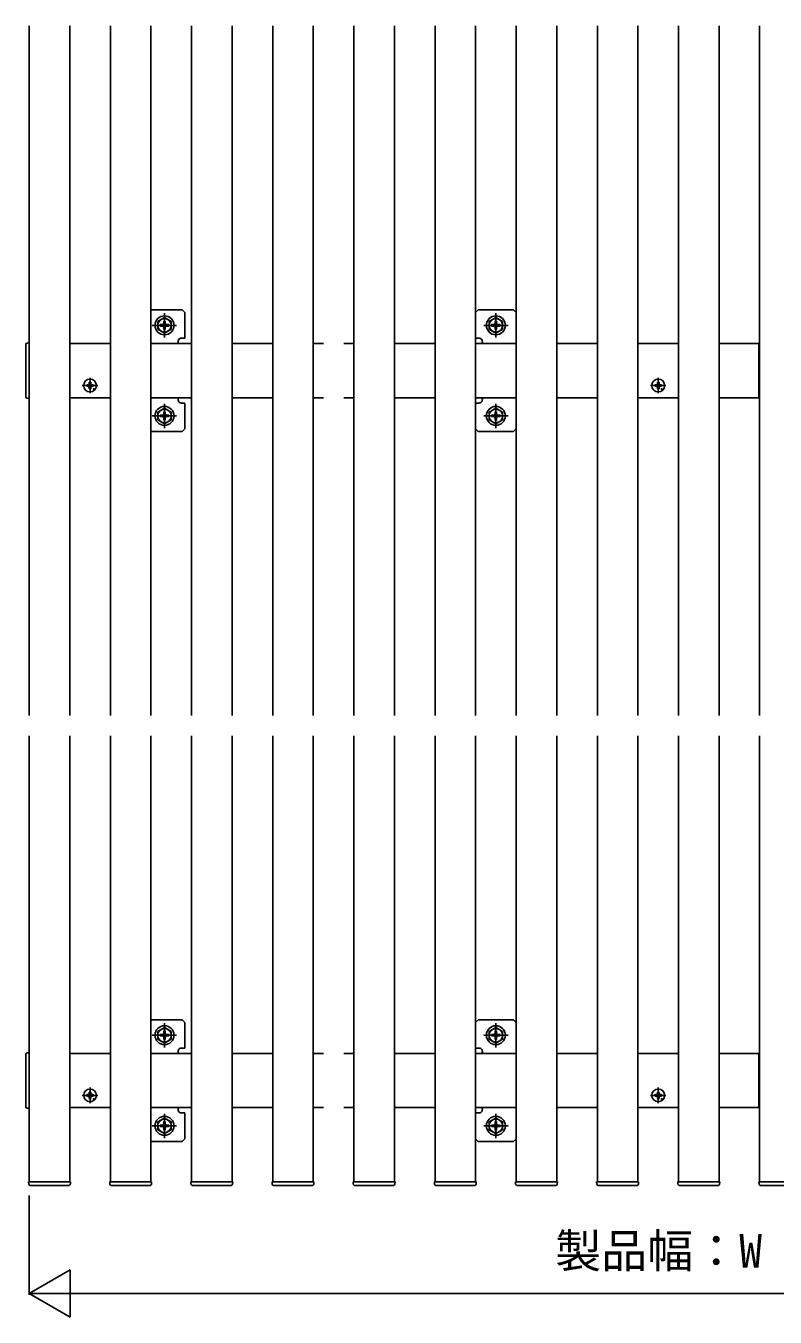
# Model space of a CAD drawing. Units: millimetres, scale not verified. Extents: x -1750 to 1750, y -2608 to 2592.
# Drawn here: x -128 to 426, y 389 to 1344 of the extents above; entities that cross this region are included whole.
import ezdxf
from ezdxf.enums import TextEntityAlignment as Align

# ---------------------------------------------------------------- set-up
doc = ezdxf.new("R2010")
doc.units = ezdxf.units.MM
doc.header["$LTSCALE"] = 14
for name, color, linetype in [('0-4_YKK_12', 2, 'Continuous'), ('0-5_YKK_13', 4, 'Continuous'), ('0-6_YKK_D', 6, 'Continuous')]:
    doc.layers.add(name, color=color, linetype=linetype)
doc.styles.add('ＭＳ ゴシック', font='')
doc.styles.get('ＭＳ ゴシック').set_extended_font_data('MS Gothic')

msp = doc.modelspace()

# ---------------------------------------------------------------- linework, layer by layer
at = {"layer": '0-4_YKK_12'}
for p, q in [((-125, 834), (-125, 1344)), ((-95, 834), (-95, 1344)), ((-65, 834), (-65, 1344)), ((-35, 834), (-35, 1344)), ((-5, 834), (-5, 1344)), ((25, 834), (25, 1344)), ((55, 834), (55, 1344)), ((85, 834), (85, 1344)), ((115, 834), (115, 1344)), ((145, 834), (145, 1344)), ((175, 834), (175, 1344)), ((205, 834), (205, 1344)), ((235, 834), (235, 1344)), ((265, 834), (265, 1344)), ((295, 834), (295, 1344)), ((325, 834), (325, 1344)), ((355, 834), (355, 1344)), ((385, 834), (385, 1344)), ((415, 834), (415, 1344)), ((-95, 1109), (-65, 1109)), ((-35, 1109), (-5, 1109)), ((25, 1109), (55, 1109)), ((85, 1109), (92.5, 1109)), ((107.5, 1109), (115, 1109)), ((145, 1109), (175, 1109)), ((205, 1109), (235, 1109)), ((265, 1109), (295, 1109)), ((325, 1109), (355, 1109)), ((385, 1109), (415, 1109)), ((414.4, 1109), (414.4, 1069)), ((-95, 1069), (-65, 1069)), ((-35, 1069), (-5, 1069)), ((25, 1069), (55, 1069)), ((85, 1069), (92.5, 1069)), ((107.5, 1069), (115, 1069)), ((145, 1069), (175, 1069)), ((205, 1069), (235, 1069)), ((265, 1069), (295, 1069)), ((325, 1069), (355, 1069)), ((385, 1069), (415, 1069)), ((-125, 489), (-125, 819)), ((-65, 489), (-65, 819)), ((-5, 489), (-5, 819)), ((55, 489), (55, 819)), ((115, 489), (115, 819)), ((175, 489), (175, 819)), ((235, 489), (235, 819)), ((295, 489), (295, 819)), ((355, 489), (355, 819)), ((415, 489), (415, 819)), ((-95, 584), (-65, 584)), ((-35, 584), (-5, 584)), ((25, 584), (55, 584)), ((85, 584), (92.5, 584)), ((107.5, 584), (115, 584)), ((145, 584), (175, 584)), ((205, 584), (235, 584)), ((265, 584), (295, 584)), ((325, 584), (355, 584)), ((385, 584), (415, 584)), ((414.4, 584), (414.4, 544)), ((-95, 544), (-65, 544)), ((-35, 544), (-5, 544)), ((25, 544), (55, 544)), ((85, 544), (92.5, 544)), ((107.5, 544), (115, 544)), ((145, 544), (175, 544)), ((205, 544), (235, 544)), ((265, 544), (295, 544)), ((325, 544), (355, 544)), ((385, 544), (415, 544))]:
    msp.add_line(p, q, dxfattribs=at)
for points in [[(-125, 489), (-95, 489), (-95, 819)], [(-65, 489), (-35, 489), (-35, 819)], [(-5, 489), (25, 489), (25, 819)], [(55, 489), (85, 489), (85, 819)], [(115, 489), (145, 489), (145, 819)], [(175, 489), (205, 489), (205, 819)], [(235, 489), (265, 489), (265, 819)], [(295, 489), (325, 489), (325, 819)], [(355, 489), (385, 489), (385, 819)], [(415, 489), (445, 489), (445, 819)]]:
    msp.add_lwpolyline(points, dxfattribs=at)
at = {"layer": '0-5_YKK_13'}
for p, q in [((-25, 1128.25), (-30, 1125.36)), ((-25, 1131.5), (-25, 1113.5)), ((-25, 1128.25), (-20, 1125.36)), ((220, 1128.25), (215, 1125.36)), ((220, 1131.5), (220, 1113.5)), ((220, 1128.25), (225, 1125.36)), ((-34, 1122.5), (-16, 1122.5)), ((-30, 1119.64), (-30, 1125.36)), ((-25, 1116.75), (-30, 1119.64)), ((-28.15, 1123), (-26.5, 1123)), ((-28.15, 1122), (-28.15, 1123)), ((-28.15, 1122), (-26.5, 1122)), ((-25.5, 1124), (-25.5, 1125.65)), ((-25.5, 1125.65), (-24.5, 1125.65)), ((-25.5, 1119.35), (-25.5, 1121)), ((-24.5, 1119.35), (-25.5, 1119.35)), ((-25, 1116.75), (-20, 1119.64)), ((-24.5, 1124), (-24.5, 1125.65)), ((-24.5, 1119.35), (-24.5, 1121)), ((-23.5, 1123), (-21.85, 1123)), ((-23.5, 1122), (-21.85, 1122)), ((-21.85, 1123), (-21.85, 1122)), ((-20, 1125.36), (-20, 1119.64)), ((229, 1122.5), (211, 1122.5)), ((215, 1125.36), (215, 1119.64)), ((220, 1116.75), (215, 1119.64)), ((216.85, 1123), (216.85, 1122)), ((218.5, 1123), (216.85, 1123)), ((218.5, 1122), (216.85, 1122)), ((219.5, 1124), (219.5, 1125.65)), ((220.5, 1125.65), (219.5, 1125.65)), ((219.5, 1119.35), (219.5, 1121)), ((219.5, 1119.35), (220.5, 1119.35)), ((220, 1116.75), (225, 1119.64)), ((220.5, 1124), (220.5, 1125.65)), ((220.5, 1119.35), (220.5, 1121)), ((223.15, 1123), (221.5, 1123)), ((223.15, 1122), (221.5, 1122)), ((223.15, 1122), (223.15, 1123)), ((225, 1119.64), (225, 1125.36)), ((-127.5, 1069.59), (-127.5, 1108.41)), ((-125, 1108.5), (-125, 1069.5)), ((-12.5, 1113), (-10, 1113)), ((207.5, 1113), (205, 1113)), ((-80.61, 1079.34), (-80.73, 1078.73)), ((-80.59, 1080.38), (-80.61, 1079.34)), ((-80, 1083.73), (-80, 1072.26)), ((-79.41, 1080.38), (-79.39, 1079.34)), ((-79.39, 1079.34), (-79.27, 1078.73)), ((339.39, 1079.34), (339.27, 1078.73)), ((339.41, 1080.38), (339.39, 1079.34)), ((340, 1083.73), (340, 1072.26)), ((340.59, 1080.38), (340.61, 1079.34)), ((340.61, 1079.34), (340.73, 1078.73)), ((-74.27, 1078), (-85.74, 1078)), ((-82.38, 1078.59), (-81.34, 1078.61)), ((-82.37, 1077.41), (-81.34, 1077.39)), ((-81.34, 1078.61), (-80.73, 1078.73)), ((-81.34, 1077.39), (-80.73, 1077.27)), ((-80.61, 1076.66), (-80.73, 1077.27)), ((-80.59, 1075.62), (-80.61, 1076.66)), ((-79.41, 1075.62), (-79.39, 1076.66)), ((-79.39, 1076.66), (-79.27, 1077.27)), ((-78.66, 1078.61), (-79.27, 1078.73)), ((-78.66, 1077.39), (-79.27, 1077.27)), ((-77.62, 1078.59), (-78.66, 1078.61)), ((-77.62, 1077.41), (-78.66, 1077.39)), ((345.73, 1078), (334.26, 1078)), ((337.62, 1078.59), (338.66, 1078.61)), ((337.63, 1077.41), (338.66, 1077.39)), ((338.66, 1078.61), (339.27, 1078.73)), ((338.66, 1077.39), (339.27, 1077.27)), ((339.39, 1076.66), (339.27, 1077.27)), ((339.41, 1075.62), (339.39, 1076.66)), ((340.59, 1075.62), (340.61, 1076.66)), ((340.61, 1076.66), (340.73, 1077.27)), ((341.34, 1078.61), (340.73, 1078.73)), ((341.34, 1077.39), (340.73, 1077.27)), ((342.38, 1078.59), (341.34, 1078.61)), ((342.38, 1077.41), (341.34, 1077.39)), ((-125, 1068.5), (-126.56, 1068.6)), ((-125, 1069.5), (-125, 1068.5)), ((-25, 1061.25), (-30, 1058.36)), ((-25, 1064.5), (-25, 1046.5)), ((-25, 1061.25), (-20, 1058.36)), ((-12.5, 1065), (-10, 1065)), ((-10, 1046), (-10, 1065)), ((207.5, 1065), (205, 1065)), ((205, 1046), (205, 1065)), ((220, 1061.25), (215, 1058.36)), ((220, 1064.5), (220, 1046.5)), ((220, 1061.25), (225, 1058.36)), ((-34, 1055.5), (-16, 1055.5)), ((-30, 1052.64), (-30, 1058.36)), ((-25, 1049.75), (-30, 1052.64)), ((-28.15, 1056), (-26.5, 1056)), ((-28.15, 1055), (-28.15, 1056)), ((-28.15, 1055), (-26.5, 1055)), ((-25.5, 1057), (-25.5, 1058.65)), ((-25.5, 1058.65), (-24.5, 1058.65)), ((-25.5, 1052.35), (-25.5, 1054)), ((-24.5, 1052.35), (-25.5, 1052.35)), ((-25, 1049.75), (-20, 1052.64)), ((-24.5, 1057), (-24.5, 1058.65)), ((-24.5, 1052.35), (-24.5, 1054)), ((-23.5, 1056), (-21.85, 1056)), ((-23.5, 1055), (-21.85, 1055)), ((-21.85, 1056), (-21.85, 1055)), ((-20, 1058.36), (-20, 1052.64)), ((229, 1055.5), (211, 1055.5)), ((215, 1058.36), (215, 1052.64)), ((220, 1049.75), (215, 1052.64)), ((216.85, 1056), (216.85, 1055)), ((218.5, 1056), (216.85, 1056)), ((218.5, 1055), (216.85, 1055)), ((219.5, 1057), (219.5, 1058.65)), ((220.5, 1058.65), (219.5, 1058.65)), ((219.5, 1052.35), (219.5, 1054)), ((219.5, 1052.35), (220.5, 1052.35)), ((220, 1049.75), (225, 1052.64)), ((220.5, 1057), (220.5, 1058.65)), ((220.5, 1052.35), (220.5, 1054)), ((223.15, 1056), (221.5, 1056)), ((223.15, 1055), (221.5, 1055)), ((223.15, 1055), (223.15, 1056)), ((225, 1052.64), (225, 1058.36)), ((-35, 1044), (-12, 1044)), ((-12, 1044), (-10, 1046)), ((207, 1044), (205, 1046)), ((-25, 603.25), (-30, 600.36)), ((-25, 606.5), (-25, 588.5)), ((-25, 603.25), (-20, 600.36)), ((220, 603.25), (215, 600.36)), ((220, 606.5), (220, 588.5)), ((220, 603.25), (225, 600.36)), ((-34, 597.5), (-16, 597.5)), ((-30, 594.64), (-30, 600.36)), ((-25, 591.75), (-30, 594.64)), ((-28.15, 598), (-26.5, 598)), ((-28.15, 597), (-28.15, 598)), ((-28.15, 597), (-26.5, 597)), ((-25.5, 599), (-25.5, 600.65)), ((-25.5, 600.65), (-24.5, 600.65)), ((-25.5, 594.35), (-25.5, 596)), ((-24.5, 594.35), (-25.5, 594.35)), ((-25, 591.75), (-20, 594.64)), ((-24.5, 599), (-24.5, 600.65)), ((-24.5, 594.35), (-24.5, 596)), ((-23.5, 598), (-21.85, 598)), ((-23.5, 597), (-21.85, 597)), ((-21.85, 598), (-21.85, 597)), ((-20, 600.36), (-20, 594.64)), ((229, 597.5), (211, 597.5)), ((215, 600.36), (215, 594.64)), ((220, 591.75), (215, 594.64)), ((216.85, 598), (216.85, 597)), ((218.5, 598), (216.85, 598)), ((218.5, 597), (216.85, 597)), ((219.5, 599), (219.5, 600.65)), ((220.5, 600.65), (219.5, 600.65)), ((219.5, 594.35), (219.5, 596)), ((219.5, 594.35), (220.5, 594.35)), ((220, 591.75), (225, 594.64)), ((220.5, 599), (220.5, 600.65)), ((220.5, 594.35), (220.5, 596)), ((223.15, 598), (221.5, 598)), ((223.15, 597), (221.5, 597)), ((223.15, 597), (223.15, 598)), ((225, 594.64), (225, 600.36)), ((-127.5, 544.59), (-127.5, 583.41)), ((-125, 583.5), (-125, 544.5)), ((-12.5, 588), (-10, 588)), ((207.5, 588), (205, 588)), ((-80.61, 554.34), (-80.73, 553.73)), ((-80.59, 555.38), (-80.61, 554.34)), ((-80, 558.73), (-80, 547.26)), ((-79.41, 555.38), (-79.39, 554.34)), ((-79.39, 554.34), (-79.27, 553.73)), ((339.39, 554.34), (339.27, 553.73)), ((339.41, 555.38), (339.39, 554.34)), ((340, 558.73), (340, 547.26)), ((340.59, 555.38), (340.61, 554.34)), ((340.61, 554.34), (340.73, 553.73)), ((-125, 544.5), (-125, 543.5)), ((-74.27, 553), (-85.74, 553)), ((-82.38, 553.59), (-81.34, 553.61)), ((-82.37, 552.41), (-81.34, 552.39)), ((-81.34, 553.61), (-80.73, 553.73)), ((-81.34, 552.39), (-80.73, 552.27)), ((-80.61, 551.66), (-80.73, 552.27)), ((-80.59, 550.62), (-80.61, 551.66)), ((-79.41, 550.62), (-79.39, 551.66)), ((-79.39, 551.66), (-79.27, 552.27)), ((-78.66, 553.61), (-79.27, 553.73)), ((-78.66, 552.39), (-79.27, 552.27)), ((-77.62, 553.59), (-78.66, 553.61)), ((-77.62, 552.41), (-78.66, 552.39)), ((345.73, 553), (334.26, 553)), ((337.62, 553.59), (338.66, 553.61)), ((337.63, 552.41), (338.66, 552.39)), ((338.66, 553.61), (339.27, 553.73)), ((338.66, 552.39), (339.27, 552.27)), ((339.39, 551.66), (339.27, 552.27)), ((339.41, 550.62), (339.39, 551.66)), ((340.59, 550.62), (340.61, 551.66)), ((340.61, 551.66), (340.73, 552.27)), ((341.34, 553.61), (340.73, 553.73)), ((341.34, 552.39), (340.73, 552.27)), ((342.38, 553.59), (341.34, 553.61)), ((342.38, 552.41), (341.34, 552.39)), ((-125, 543.5), (-126.56, 543.6)), ((-25, 536.25), (-30, 533.36)), ((-25, 539.5), (-25, 521.5)), ((-25, 536.25), (-20, 533.36)), ((-12.5, 540), (-10, 540)), ((-10, 521), (-10, 540)), ((207.5, 540), (205, 540)), ((205, 521), (205, 540)), ((220, 536.25), (215, 533.36)), ((220, 539.5), (220, 521.5)), ((220, 536.25), (225, 533.36)), ((-34, 530.5), (-16, 530.5)), ((-30, 527.64), (-30, 533.36)), ((-25, 524.75), (-30, 527.64)), ((-28.15, 531), (-26.5, 531)), ((-28.15, 530), (-28.15, 531)), ((-28.15, 530), (-26.5, 530)), ((-25.5, 532), (-25.5, 533.65)), ((-25.5, 533.65), (-24.5, 533.65)), ((-25.5, 527.35), (-25.5, 529)), ((-24.5, 527.35), (-25.5, 527.35)), ((-25, 524.75), (-20, 527.64)), ((-24.5, 532), (-24.5, 533.65)), ((-24.5, 527.35), (-24.5, 529)), ((-23.5, 531), (-21.85, 531)), ((-23.5, 530), (-21.85, 530)), ((-21.85, 531), (-21.85, 530)), ((-20, 533.36), (-20, 527.64)), ((229, 530.5), (211, 530.5)), ((215, 533.36), (215, 527.64)), ((220, 524.75), (215, 527.64)), ((216.85, 531), (216.85, 530)), ((218.5, 531), (216.85, 531)), ((218.5, 530), (216.85, 530)), ((219.5, 532), (219.5, 533.65)), ((220.5, 533.65), (219.5, 533.65)), ((219.5, 527.35), (219.5, 529)), ((219.5, 527.35), (220.5, 527.35)), ((220, 524.75), (225, 527.64)), ((220.5, 532), (220.5, 533.65)), ((220.5, 527.35), (220.5, 529)), ((223.15, 531), (221.5, 531)), ((223.15, 530), (221.5, 530)), ((223.15, 530), (223.15, 531)), ((225, 527.64), (225, 533.36)), ((-35, 519), (-12, 519)), ((-12, 519), (-10, 521)), ((207, 519), (205, 521)), ((-95.3, 489), (-124.7, 489)), ((-95.3, 489), (-94.5, 489)), ((-94.5, 489), (-94.6, 487.44)), ((-35.3, 489), (-64.7, 489)), ((-35.3, 489), (-34.5, 489)), ((-34.5, 489), (-34.6, 487.44)), ((24.7, 489), (-4.7, 489)), ((24.7, 489), (25.5, 489)), ((25.5, 489), (25.4, 487.44)), ((84.7, 489), (55.3, 489)), ((84.7, 489), (85.5, 489)), ((85.5, 489), (85.4, 487.44)), ((144.7, 489), (115.3, 489)), ((144.7, 489), (145.5, 489)), ((145.5, 489), (145.4, 487.44)), ((204.7, 489), (175.3, 489)), ((204.7, 489), (205.5, 489)), ((205.5, 489), (205.4, 487.44)), ((264.7, 489), (235.3, 489)), ((264.7, 489), (265.5, 489)), ((265.5, 489), (265.4, 487.44)), ((324.7, 489), (295.3, 489)), ((324.7, 489), (325.5, 489)), ((325.5, 489), (325.4, 487.44)), ((384.7, 489), (355.3, 489)), ((384.7, 489), (385.5, 489)), ((385.5, 489), (385.4, 487.44)), ((444.7, 489), (415.3, 489)), ((-95.59, 486.5), (-124.41, 486.5)), ((-35.59, 486.5), (-64.41, 486.5)), ((24.41, 486.5), (-4.41, 486.5)), ((84.41, 486.5), (55.59, 486.5)), ((144.41, 486.5), (115.59, 486.5)), ((204.41, 486.5), (175.59, 486.5)), ((264.41, 486.5), (235.59, 486.5)), ((324.41, 486.5), (295.59, 486.5)), ((384.41, 486.5), (355.59, 486.5)), ((444.41, 486.5), (415.59, 486.5))]:
    msp.add_line(p, q, dxfattribs=at)
for points in [[(-10, 1113), (-10, 1132), (-12, 1134), (-35, 1134)], [(205, 1113), (205, 1132), (207, 1134), (230, 1134), (233, 1134), (235, 1132)], [(-126.56, 1109.4), (-125, 1109.5), (-125, 1108.5)], [(235, 1046), (233, 1044), (230, 1044), (207, 1044)], [(-10, 588), (-10, 607), (-12, 609), (-35, 609)], [(205, 588), (205, 607), (207, 609), (230, 609), (233, 609), (235, 607)], [(-126.56, 584.4), (-125, 584.5), (-125, 583.5)], [(235, 521), (233, 519), (230, 519), (207, 519)], [(-125.4, 487.44), (-125.5, 489), (-124.7, 489)], [(-65.4, 487.44), (-65.5, 489), (-64.7, 489)], [(-5.4, 487.44), (-5.5, 489), (-4.7, 489)], [(54.6, 487.44), (54.5, 489), (55.3, 489)], [(114.6, 487.44), (114.5, 489), (115.3, 489)], [(174.6, 487.44), (174.5, 489), (175.3, 489)], [(234.6, 487.44), (234.5, 489), (235.3, 489)], [(294.6, 487.44), (294.5, 489), (295.3, 489)], [(354.6, 487.44), (354.5, 489), (355.3, 489)], [(414.6, 487.44), (414.5, 489), (415.3, 489)]]:
    msp.add_lwpolyline(points, dxfattribs=at)
for centre, radius in [((-25, 1122.5), 7), ((-25, 1122.5), 5), ((220, 1122.5), 7), ((220, 1122.5), 5), ((-80, 1078), 4.74), ((340, 1078), 4.74), ((-77.36, 1075.36), 0.3), ((342.64, 1075.36), 0.3), ((-25, 1055.5), 7), ((-25, 1055.5), 5), ((220, 1055.5), 7), ((220, 1055.5), 5), ((-25, 597.5), 7), ((-25, 597.5), 5), ((220, 597.5), 7), ((220, 597.5), 5), ((-80, 553), 4.74), ((340, 553), 4.74), ((-77.36, 550.36), 0.3), ((342.64, 550.36), 0.3), ((-25, 530.5), 7), ((-25, 530.5), 5), ((220, 530.5), 7), ((220, 530.5), 5)]:
    msp.add_circle(centre, radius, dxfattribs=at)
for centre, radius, start, end in [((-26.5, 1124), 1, 270, 0), ((-26.5, 1121), 1, 0, 90), ((-23.5, 1124), 1, 180, 270), ((-23.5, 1121), 1, 90, 180), ((218.5, 1124), 1, 270, 0), ((218.5, 1121), 1, 0, 90), ((221.5, 1124), 1, 180, 270), ((221.5, 1121), 1, 90, 180), ((-126.5, 1108.41), 1, 93.5, 180), ((-12.5, 1110.5), 2.5, 90, 216.84319), ((207.5, 1110.5), 2.5, 323.15681, 90), ((-80, 1078), 2.45, 75.9892, 104.0108), ((340, 1078), 2.45, 75.9892, 104.0108), ((-80, 1078), 2.45, 165.9892, 194.0108), ((-80, 1078), 2.45, 255.9892, 284.0108), ((-80, 1078), 2.45, 345.9892, 14.0108), ((340, 1078), 2.45, 165.9892, 194.0108), ((340, 1078), 2.45, 255.9892, 284.0108), ((340, 1078), 2.45, 345.9892, 14.0108), ((-126.5, 1069.59), 1, 180, 266.5), ((-12.5, 1067.5), 2.5, 143.10338, 270), ((207.5, 1067.5), 2.5, 270, 36.89662), ((-26.5, 1057), 1, 270, 0), ((-26.5, 1054), 1, 0, 90), ((-23.5, 1057), 1, 180, 270), ((-23.5, 1054), 1, 90, 180), ((218.5, 1057), 1, 270, 0), ((218.5, 1054), 1, 0, 90), ((221.5, 1057), 1, 180, 270), ((221.5, 1054), 1, 90, 180), ((-26.5, 599), 1, 270, 0), ((-26.5, 596), 1, 0, 90), ((-23.5, 599), 1, 180, 270), ((-23.5, 596), 1, 90, 180), ((218.5, 599), 1, 270, 0), ((218.5, 596), 1, 0, 90), ((221.5, 599), 1, 180, 270), ((221.5, 596), 1, 90, 180), ((-126.5, 583.41), 1, 93.5, 180), ((-12.5, 585.5), 2.5, 90, 216.84319), ((207.5, 585.5), 2.5, 323.15681, 90), ((-80, 553), 2.45, 75.9892, 104.0108), ((340, 553), 2.45, 75.9892, 104.0108), ((-126.5, 544.59), 1, 180, 266.5), ((-80, 553), 2.45, 165.9892, 194.0108), ((-80, 553), 2.45, 255.9892, 284.0108), ((-80, 553), 2.45, 345.9892, 14.0108), ((340, 553), 2.45, 165.9892, 194.0108), ((340, 553), 2.45, 255.9892, 284.0108), ((340, 553), 2.45, 345.9892, 14.0108), ((-12.5, 542.5), 2.5, 143.10338, 270), ((207.5, 542.5), 2.5, 270, 36.89662), ((-26.5, 532), 1, 270, 0), ((-26.5, 529), 1, 0, 90), ((-23.5, 532), 1, 180, 270), ((-23.5, 529), 1, 90, 180), ((218.5, 532), 1, 270, 0), ((218.5, 529), 1, 0, 90), ((221.5, 532), 1, 180, 270), ((221.5, 529), 1, 90, 180), ((-124.41, 487.5), 1, 183.5, 270), ((-95.59, 487.5), 1, 270, 356.5), ((-64.41, 487.5), 1, 183.5, 270), ((-35.59, 487.5), 1, 270, 356.5), ((-4.41, 487.5), 1, 183.5, 270), ((24.41, 487.5), 1, 270, 356.5), ((55.59, 487.5), 1, 183.5, 270), ((84.41, 487.5), 1, 270, 356.5), ((115.59, 487.5), 1, 183.5, 270), ((144.41, 487.5), 1, 270, 356.5), ((175.59, 487.5), 1, 183.5, 270), ((204.41, 487.5), 1, 270, 356.5), ((235.59, 487.5), 1, 183.5, 270), ((264.41, 487.5), 1, 270, 356.5), ((295.59, 487.5), 1, 183.5, 270), ((324.41, 487.5), 1, 270, 356.5), ((355.59, 487.5), 1, 183.5, 270), ((384.41, 487.5), 1, 270, 356.5), ((415.59, 487.5), 1, 183.5, 270)]:
    msp.add_arc(centre, radius, start, end, dxfattribs=at)
at = {"layer": '0-6_YKK_D'}
for p, q in [((-125, 479), (-125, 405.5)), ((-125, 406.5), (-94.69, 424)), ((-94.69, 389), (-94.69, 424)), ((-125, 406.5), (-94.69, 389)), ((-125, 406.5), (-64.38, 406.5)), ((-90, 406.5), (830, 406.5))]:
    msp.add_line(p, q, dxfattribs=at)

# ---------------------------------------------------------------- texts
at = {"layer": '0-6_YKK_D', "style": 'ＭＳ ゴシック'}
msp.add_text('製品幅：W', height=24.93, dxfattribs=at).set_placement((263.85, 418.1), align=Align.BOTTOM_LEFT)

doc.saveas('drawing.dxf')
